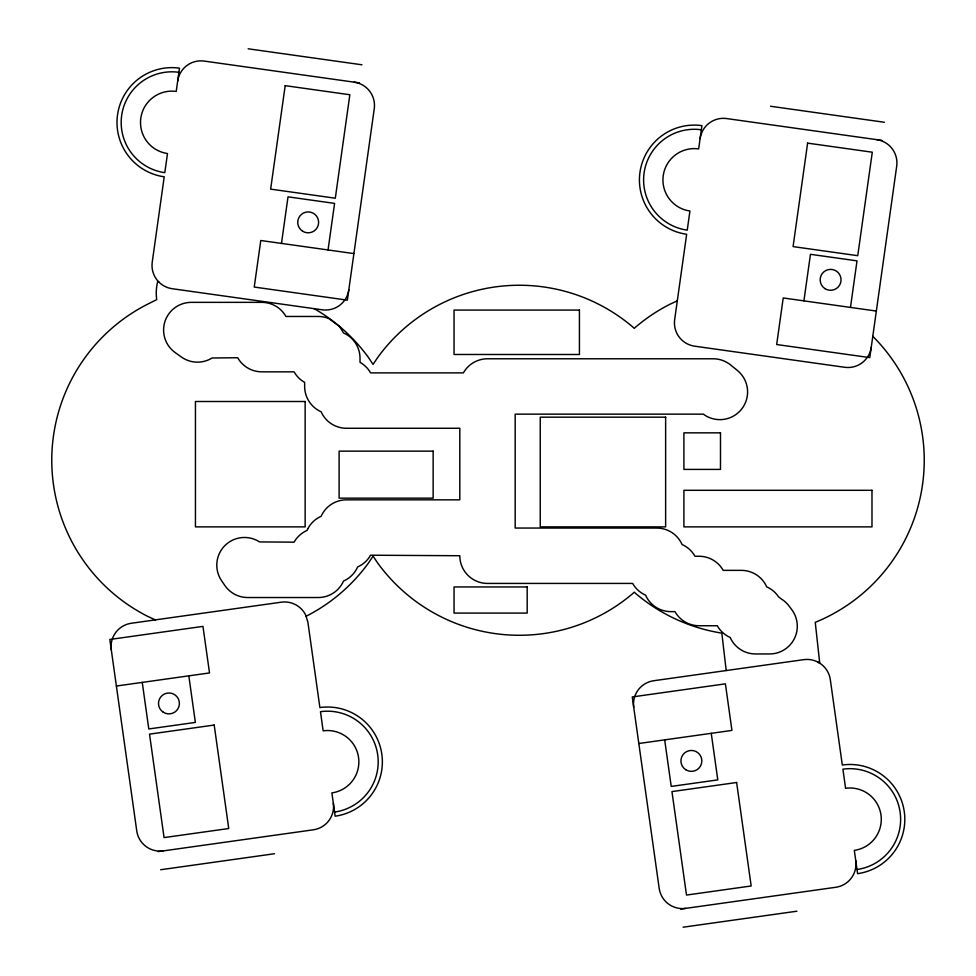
<?xml version="1.0" encoding="UTF-8"?>
<svg xmlns="http://www.w3.org/2000/svg" width="976" height="976" viewBox="0 0 976 976"><rect width="100%" height="100%" fill="white"/><g stroke="black" fill="none" stroke-linecap="round" stroke-linejoin="round"><path stroke-width="1.46" d="M281.478 243.402L288.018 196.847L334.585 203.386L328.046 249.954M803.907 300.876L810.458 254.309L857.013 260.86L850.474 307.416M677.295 300.852L669.756 304.329A175.009 175.009 0 0 0 635.547 327.18L634.278 328.363L633.009 327.18A175.009 175.009 0 0 0 377.761 357.387L373.064 364.414L368.379 357.387A175.009 175.009 0 0 0 318.225 311.039L313.943 308.636M306.159 616.234L306.244 616.198A175.009 175.009 0 0 0 368.379 563.128L373.064 556.113L377.761 563.128A175.009 175.009 0 0 0 633.009 593.347L634.278 592.164L635.547 593.347A175.009 175.009 0 0 0 721.825 633.119L726.205 670.549M116.388 686.03L209.511 672.94L202.959 626.385L109.837 639.475L136.75 830.893A23.509 23.509 0 0 0 163.297 850.901M638.816 743.505L731.939 730.414L725.4 683.847L632.277 696.937L659.178 888.355A23.509 23.509 0 0 0 685.725 908.363M158.124 851.621L313.333 829.807A23.509 23.509 0 0 0 333.341 803.26M160.662 869.738L274.488 853.732M680.553 909.095L835.761 887.282A23.509 23.509 0 0 0 855.769 860.722M683.102 927.2L796.916 911.206M770.589 106.262L884.402 122.268M248.16 48.8L361.974 64.794M881.865 140.373L726.656 118.56A23.509 23.509 0 0 0 700.109 138.568M359.424 82.899L204.228 61.085A23.509 23.509 0 0 0 177.669 81.093M876.338 311.051L783.216 297.961L776.676 344.528L869.799 357.619L896.7 166.201A23.509 23.509 0 0 0 876.692 139.641M353.91 253.589L260.787 240.499L254.236 287.054L347.358 300.144L374.259 108.726A23.509 23.509 0 0 0 354.251 82.179M155.33 619.894L147.327 616.198A175.009 175.009 0 0 1 147.327 304.329L156.709 299.632A47.019 47.019 0 0 1 157.758 281.32L159.173 282.357M818.071 662.167L819.742 663.229L815.241 622.31L816.192 621.956A175.009 175.009 0 0 0 872.971 336.513L872.788 336.342M711.248 733.318L717.787 779.885L671.232 786.424L664.68 739.869M188.819 675.856L195.359 722.411L148.791 728.962L142.252 682.395M857.001 869.518A50.679 50.679 0 0 0 900.128 812.288A50.679 50.679 0 0 0 842.898 769.161L845.582 788.303A31.342 31.342 0 0 1 880.986 814.972A31.342 31.342 0 0 1 854.317 850.377L857.587 873.666A54.851 54.851 0 0 0 904.276 811.703A54.851 54.851 0 0 0 842.312 765.013L830.32 679.662A23.509 23.509 0 0 0 803.76 659.654L653.737 680.736A23.509 23.509 0 0 0 633.729 707.283M701.341 129.771A50.679 50.679 0 0 0 644.099 172.898A50.679 50.679 0 0 0 687.238 230.141L689.922 210.999A31.342 31.342 0 0 1 663.241 175.595A31.342 31.342 0 0 1 698.645 148.913L701.927 125.636A54.851 54.851 0 0 0 639.963 172.325A54.851 54.851 0 0 0 686.653 234.277L674.66 319.64A23.509 23.509 0 0 0 694.668 346.187L844.691 367.281A23.509 23.509 0 0 0 871.251 347.261M334.573 812.056A50.679 50.679 0 0 0 377.7 754.826A50.679 50.679 0 0 0 320.47 711.687L323.154 730.829A31.342 31.342 0 0 1 358.558 757.51A31.342 31.342 0 0 1 331.877 792.915L335.158 816.192A54.851 54.851 0 0 0 381.836 754.241A54.851 54.851 0 0 0 319.884 707.551L307.891 622.188L305.732 615.161A23.509 23.509 0 0 0 281.332 602.18L131.309 623.261A23.509 23.509 0 0 0 111.301 649.821M178.913 72.309A50.679 50.679 0 0 0 121.671 115.436A50.679 50.679 0 0 0 164.81 172.667L167.494 153.525A31.342 31.342 0 0 1 140.812 118.12A31.342 31.342 0 0 1 176.217 91.451L179.486 68.161A54.851 54.851 0 0 0 117.535 114.851A54.851 54.851 0 0 0 164.224 176.802L152.232 262.166A23.509 23.509 0 0 0 172.24 288.725L322.263 309.807A23.509 23.509 0 0 0 348.822 289.799M285.187 85.656L270.645 189.124L335.305 198.213L349.847 94.745L285.187 85.656M807.616 143.13L793.073 246.599L857.745 255.688L872.288 152.207L807.616 143.13M307.916 528.577L307.037 530.444L305.183 531.322A27.694 27.694 0 0 0 295.203 540.35L294.13 542.156L259.543 541.924A27.694 27.694 0 0 0 221.662 580.854L224.895 585.539A27.694 27.694 0 0 0 247.697 597.532L318.225 597.532A27.694 27.694 0 0 0 342.649 582.892L343.528 581.037L345.394 580.159A27.694 27.694 0 0 0 356.752 568.788L357.631 566.934L359.497 566.056A27.694 27.694 0 0 0 369.465 557.015L370.538 555.21L459.806 555.734A27.694 27.694 0 0 0 487.5 583.428L632.668 583.428L633.741 585.222A27.694 27.694 0 0 0 643.709 594.262L645.575 595.14L646.454 596.995A27.694 27.694 0 0 0 670.866 611.635L674.977 611.635L676.063 613.44A27.694 27.694 0 0 0 699.084 625.738L717.299 625.738L718.373 627.544A27.694 27.694 0 0 0 728.352 636.584L730.207 637.462L731.085 639.317A27.694 27.694 0 0 0 755.509 653.957L769.613 653.957A27.694 27.694 0 0 0 791.841 609.768L789.145 606.12A27.694 27.694 0 0 0 781.142 598.874L778.531 596.775A27.694 27.694 0 0 0 768.551 587.735L766.697 586.857L765.818 585.002A27.694 27.694 0 0 0 741.394 570.362L723.179 570.362L722.106 568.569A27.694 27.694 0 0 0 699.084 556.259L694.973 556.259L693.899 554.466A27.694 27.694 0 0 0 683.92 545.425L682.065 544.547L681.187 542.68A27.694 27.694 0 0 0 656.763 528.053L515.182 528.053L515.182 414.153L703.428 414.153L704.562 415.007A27.694 27.694 0 0 0 742.175 408.383A27.694 27.694 0 0 0 737.405 370.49L730.695 365.024A27.694 27.694 0 0 0 713.188 358.778L487.5 358.778A27.694 27.694 0 0 0 464.478 371.087L463.393 372.881L370.538 372.881L369.465 371.087A27.694 27.694 0 0 0 361.828 363.45L360.022 362.364L360.022 358.253A27.694 27.694 0 0 0 345.394 333.841L343.528 332.962L339.489 326.423L328.827 318.566A27.694 27.694 0 0 0 318.225 316.468L285.907 316.468L284.833 314.662A27.694 27.694 0 0 0 261.812 302.353L191.284 302.353A27.694 27.694 0 0 0 175.155 352.556L181.341 356.984A27.694 27.694 0 0 0 212.085 357.985L237.705 357.741L238.791 359.534A27.694 27.694 0 0 0 261.812 371.844L294.13 371.844L295.203 373.637A27.694 27.694 0 0 0 302.853 381.287L304.646 382.36L304.646 386.472A27.694 27.694 0 0 0 319.286 410.884L321.141 411.774L322.019 413.629A27.694 27.694 0 0 0 346.443 428.269L459.806 428.269L459.806 499.834L346.443 499.834A27.694 27.694 0 0 0 322.019 514.474L321.141 516.328L319.286 517.207A27.694 27.694 0 0 0 307.916 528.577M214.195 725.046L149.523 734.135L164.066 837.603L228.738 828.514L214.195 725.046M736.624 782.508L671.952 791.597L686.494 895.065L751.166 885.976L736.624 782.508M579.427 310.075L454.047 310.075L454.047 354.483L579.427 354.483L579.427 310.075M305.146 401.502L195.444 401.502L195.444 526.881L305.146 526.881L305.146 401.502M665.632 417.167L540.24 417.167L540.24 526.881L665.632 526.881L665.632 417.167M720.483 432.844L683.908 432.844L683.908 469.407L720.483 469.407L720.483 432.844M433.149 451.132L339.111 451.132L339.111 498.15L433.149 498.15L433.149 451.132M871.983 490.306L683.908 490.306L683.908 526.881L871.983 526.881L871.983 490.306M527.186 586.954L454.047 586.954L454.047 613.087L527.186 613.087L527.186 586.954M685.652 769.649A10.443 10.443 0 0 0 701.817 761.5A10.443 10.443 0 0 0 686.677 751.581A10.443 10.443 0 0 0 685.652 769.649M825.013 288.652A10.443 10.443 0 0 0 841.044 280.258A10.443 10.443 0 0 0 825.757 270.572A10.443 10.443 0 0 0 825.013 288.652M163.224 712.175A10.443 10.443 0 0 0 179.377 704.038A10.443 10.443 0 0 0 164.249 694.107A10.443 10.443 0 0 0 163.224 712.175M302.584 231.19A10.443 10.443 0 0 0 318.615 222.796A10.443 10.443 0 0 0 303.329 213.11A10.443 10.443 0 0 0 302.584 231.19"/></g></svg>
